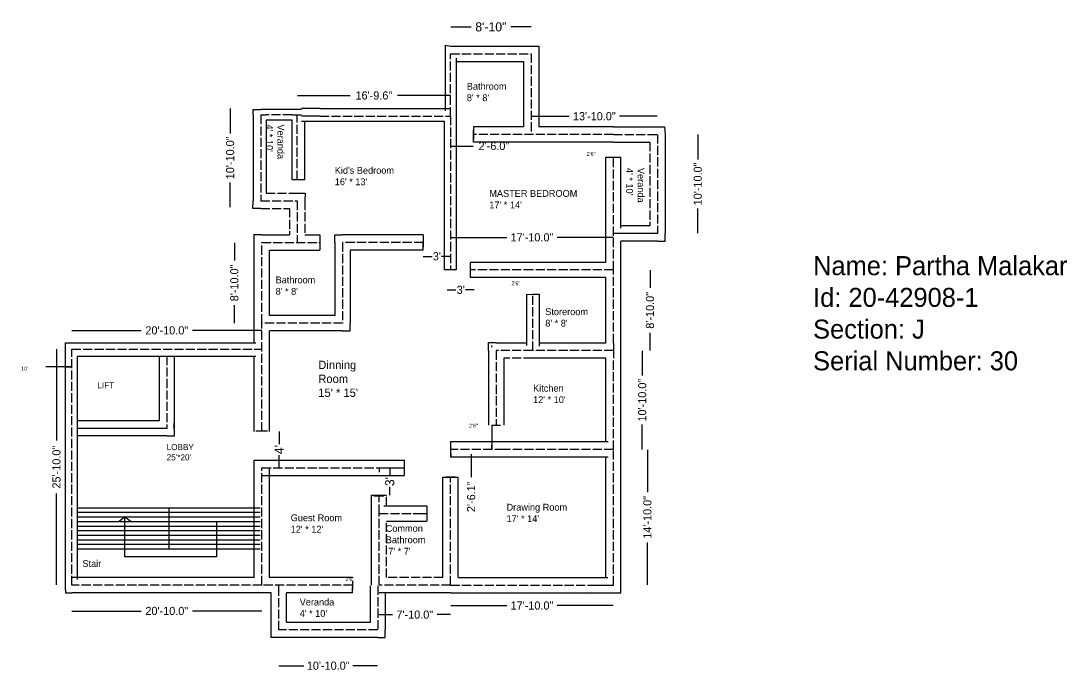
# Model space of a CAD drawing. Header units: feet. Extents: x -6511 to 2998, y 45 to 2022.
# Drawn here: x -3588 to -2213, y 271 to 1125 of the extents above; entities that cross this region are included whole.
import ezdxf

# ---------------------------------------------------------------- set-up
doc = ezdxf.new("R2010")
doc.units = ezdxf.units.FT
doc.header["$MEASUREMENT"] = 0
doc.linetypes.add('ACAD_ISO02W100', pattern=[15, 12, -3])
doc.dimstyles.get("Standard").update_dxf_attribs({"dimtxt": 10.68, "dimasz": 0.18, "dimexe": 0.18, "dimexo": 0.0625, "dimgap": 0.09, "dimtad": 0, "dimdec": 1, "dimzin": 0, "dimdsep": 46, "dimlunit": 3, "dimtxsty": 'Standard', "dimcen": 0.09, "dimse1": 1, "dimse2": 1, "dimadec": 0, "dimazin": 0, "dimtfac": 1, "dimtdec": 1, "dimtofl": 0, "dimtmove": 0, "dimatfit": 3, "dimfxl": 1, "dimtolj": 1, "dimtzin": 0, "dimarcsym": 0})

# ---------------------------------------------------------------- blocks, each defined once
blk = doc.blocks.new('*D3')
at = {"color": 0, "linetype": 'ByBlock', "lineweight": -2}
for p, q in [((-3023.1, 1116.8), (-2996.4, 1116.8)), ((-2917.5, 1116.8), (-2944.2, 1116.8))]:
    blk.add_line(p, q, dxfattribs=at)
at = {"color": 0, "linetype": 'ByBlock'}
for points in [[(-3023.1, 1116.8), (-3023.1, 1116.7), (-3023.3, 1116.8)], [(-2917.5, 1116.8), (-2917.5, 1116.7), (-2917.3, 1116.8)]]:
    blk.add_solid(points, dxfattribs=at)
at = {"layer": 'Defpoints', "color": 0, "linetype": 'ByBlock'}
for p in [(-3023.3, 1116.8), (-3023.3, 1081.5), (-2917.3, 1081.5)]:
    blk.add_point(p, dxfattribs=at)
at = {"color": 0, "linetype": 'ByBlock', "insert": (-2970.3, 1116.8), "char_height": 12, "attachment_point": 5}
blk.add_mtext('\\A1;8\'-10"', dxfattribs=at)
blk = doc.blocks.new('*D5')
at = {"color": 0, "linetype": 'ByBlock', "lineweight": -2}
for p, q in [((-3248.6, 585.3), (-3248.6, 568.6)), ((-3248.6, 537.7), (-3248.6, 554.4))]:
    blk.add_line(p, q, dxfattribs=at)
at = {"color": 0, "linetype": 'ByBlock'}
for points in [[(-3248.6, 585.3), (-3248.5, 585.3), (-3248.6, 585.5)], [(-3248.6, 537.7), (-3248.5, 537.7), (-3248.6, 537.5)]]:
    blk.add_solid(points, dxfattribs=at)
at = {"layer": 'Defpoints', "color": 0, "linetype": 'ByBlock'}
for p in [(-3271.3, 585.5), (-3271.3, 537.5), (-3248.6, 537.5)]:
    blk.add_point(p, dxfattribs=at)
at = {"color": 0, "linetype": 'ByBlock', "insert": (-3248.6, 561.5), "char_height": 12, "attachment_point": 5, "rotation": 90}
blk.add_mtext("\\A1;4'", dxfattribs=at)
blk = doc.blocks.new('*D6')
at = {"color": 0, "linetype": 'ByBlock', "lineweight": -2}
for p, q in [((-3103.1, 537.3), (-3103.1, 526.6)), ((-3103.1, 501.7), (-3103.1, 512.4))]:
    blk.add_line(p, q, dxfattribs=at)
at = {"color": 0, "linetype": 'ByBlock'}
for points in [[(-3103.1, 537.3), (-3103, 537.3), (-3103.1, 537.5)], [(-3103.1, 501.7), (-3103, 501.7), (-3103.1, 501.5)]]:
    blk.add_solid(points, dxfattribs=at)
at = {"layer": 'Defpoints', "color": 0, "linetype": 'ByBlock'}
for p in [(-3117.3, 537.5), (-3117.3, 501.5), (-3103.1, 501.5)]:
    blk.add_point(p, dxfattribs=at)
at = {"color": 0, "linetype": 'ByBlock', "insert": (-3103.1, 519.5), "char_height": 12, "attachment_point": 5, "rotation": 90}
blk.add_mtext("\\A1;3'", dxfattribs=at)
blk = doc.blocks.new('*D7')
at = {"color": 0, "linetype": 'Continuous', "lineweight": -2}
for p, q in [((-3059.1, 815.4), (-3047.6, 815.4)), ((-3023.5, 815.4), (-3035, 815.4))]:
    blk.add_line(p, q, dxfattribs=at)
at = {"color": 0, "linetype": 'Continuous'}
for points in [[(-3059.1, 815.5), (-3059.1, 815.4), (-3059.3, 815.4)], [(-3023.5, 815.5), (-3023.5, 815.4), (-3023.3, 815.4)]]:
    blk.add_solid(points, dxfattribs=at)
at = {"layer": 'Defpoints', "color": 0, "linetype": 'Continuous'}
for p in [(-3059.3, 833.6), (-3023.3, 833.6), (-3023.3, 815.4)]:
    blk.add_point(p, dxfattribs=at)
at = {"color": 0, "linetype": 'Continuous', "insert": (-3041.3, 815.4), "char_height": 10.68, "attachment_point": 5}
blk.add_mtext("\\A1;3'", dxfattribs=at)
blk = doc.blocks.new('*D8')
at = {"color": 0, "linetype": 'Continuous', "lineweight": -2}
for p, q in [((-3248.9, 277.6), (-3216.2, 277.6)), ((-3119.2, 277.6), (-3151.9, 277.6))]:
    blk.add_line(p, q, dxfattribs=at)
at = {"color": 0, "linetype": 'Continuous'}
for points in [[(-3248.9, 277.6), (-3248.9, 277.6), (-3249.1, 277.6)], [(-3119.2, 277.6), (-3119.2, 277.6), (-3119.1, 277.6)]]:
    blk.add_solid(points, dxfattribs=at)
at = {"layer": 'Defpoints', "color": 0, "linetype": 'Continuous'}
for p in [(-3249.1, 324.6), (-3119.1, 324.6), (-3119.1, 277.6)]:
    blk.add_point(p, dxfattribs=at)
at = {"color": 0, "linetype": 'Continuous', "insert": (-3184.1, 277.6), "char_height": 10.68, "attachment_point": 5}
blk.add_mtext('\\A1;10\'-10.0"', dxfattribs=at)
blk = doc.blocks.new('*D9')
at = {"color": 0, "linetype": 'Continuous', "lineweight": -2}
for p, q in [((-3541.3, 693.3), (-3541.3, 573.3)), ((-3541.3, 383.7), (-3541.3, 503.7))]:
    blk.add_line(p, q, dxfattribs=at)
at = {"color": 0, "linetype": 'Continuous'}
for points in [[(-3541.4, 693.3), (-3541.3, 693.3), (-3541.3, 693.5)], [(-3541.4, 383.7), (-3541.3, 383.7), (-3541.3, 383.5)]]:
    blk.add_solid(points, dxfattribs=at)
at = {"layer": 'Defpoints', "color": 0, "linetype": 'Continuous'}
for p in [(-3521.3, 693.5), (-3541.3, 383.5), (-3521.3, 383.5)]:
    blk.add_point(p, dxfattribs=at)
at = {"color": 0, "linetype": 'Continuous', "insert": (-3541.3, 538.5), "char_height": 10.68, "attachment_point": 5, "rotation": 90}
blk.add_mtext('\\A1;25\'-10.0"', dxfattribs=at)
blk = doc.blocks.new('*D10')
at = {"color": 0, "linetype": 'Continuous', "lineweight": -2}
for p, q in [((-3521.1, 349.5), (-3430.2, 349.5)), ((-3271.5, 349.5), (-3362.4, 349.5))]:
    blk.add_line(p, q, dxfattribs=at)
at = {"color": 0, "linetype": 'Continuous'}
for points in [[(-3521.1, 349.5), (-3521.1, 349.4), (-3521.3, 349.5)], [(-3271.5, 349.5), (-3271.5, 349.4), (-3271.3, 349.5)]]:
    blk.add_solid(points, dxfattribs=at)
at = {"layer": 'Defpoints', "color": 0, "linetype": 'Continuous'}
for p in [(-3521.3, 383.5), (-3271.3, 383.5), (-3271.3, 349.5)]:
    blk.add_point(p, dxfattribs=at)
at = {"color": 0, "linetype": 'Continuous', "insert": (-3396.3, 349.5), "char_height": 10.68, "attachment_point": 5}
blk.add_mtext('\\A1;20\'-10.0"', dxfattribs=at)
blk = doc.blocks.new('*D11')
at = {"color": 0, "linetype": 'Continuous', "lineweight": -2}
for p, q in [((-3521.1, 718.1), (-3430.2, 718.1)), ((-3271.5, 718.1), (-3362.4, 718.1))]:
    blk.add_line(p, q, dxfattribs=at)
at = {"color": 0, "linetype": 'Continuous'}
for points in [[(-3521.1, 718.2), (-3521.1, 718.1), (-3521.3, 718.1)], [(-3271.5, 718.2), (-3271.5, 718.1), (-3271.3, 718.1)]]:
    blk.add_solid(points, dxfattribs=at)
at = {"layer": 'Defpoints', "color": 0, "linetype": 'Continuous'}
for p in [(-3271.3, 718.1), (-3521.3, 693.5), (-3271.3, 693.5)]:
    blk.add_point(p, dxfattribs=at)
at = {"color": 0, "linetype": 'Continuous', "insert": (-3396.3, 718.1), "char_height": 10.68, "attachment_point": 5}
blk.add_mtext('\\A1;20\'-10.0"', dxfattribs=at)
blk = doc.blocks.new('*D12')
at = {"color": 0, "linetype": 'Continuous', "lineweight": -2}
for p, q in [((-2996.2, 555.6), (-2996.2, 525.9)), ((-2996.2, 525.7), (-2996.2, 525.5))]:
    blk.add_line(p, q, dxfattribs=at)
at = {"color": 0, "linetype": 'Continuous'}
for points in [[(-2996.3, 555.6), (-2996.2, 555.6), (-2996.2, 555.8)], [(-2996.3, 525.9), (-2996.2, 525.9), (-2996.2, 525.7)]]:
    blk.add_solid(points, dxfattribs=at)
at = {"layer": 'Defpoints', "color": 0, "linetype": 'Continuous'}
for p in [(-3023.5, 555.8), (-3023.5, 525.7), (-2996.2, 525.7)]:
    blk.add_point(p, dxfattribs=at)
at = {"color": 0, "linetype": 'Continuous', "insert": (-2996.2, 499.6), "char_height": 10.68, "attachment_point": 5, "rotation": 90}
blk.add_mtext('\\A1;2\'-6.1"', dxfattribs=at)
blk = doc.blocks.new('*D13')
at = {"color": 0, "linetype": 'Continuous', "lineweight": -2}
for p, q in [((-3023.1, 960.3), (-2993.5, 960.3)), ((-2993.3, 960.3), (-2993.1, 960.3))]:
    blk.add_line(p, q, dxfattribs=at)
at = {"color": 0, "linetype": 'Continuous'}
for points in [[(-3023.1, 960.3), (-3023.1, 960.2), (-3023.3, 960.3)], [(-2993.5, 960.3), (-2993.5, 960.2), (-2993.3, 960.3)]]:
    blk.add_solid(points, dxfattribs=at)
at = {"layer": 'Defpoints', "color": 0, "linetype": 'Continuous'}
for p in [(-3023.3, 975.2), (-2993.3, 975.2), (-2993.3, 960.3)]:
    blk.add_point(p, dxfattribs=at)
at = {"color": 0, "linetype": 'Continuous', "insert": (-2966.3, 960.3), "char_height": 10.68, "attachment_point": 5}
blk.add_mtext('\\A1;2\'-6.0"', dxfattribs=at)
blk = doc.blocks.new('*D14')
at = {"color": 0, "linetype": 'Continuous', "lineweight": -2}
for p, q in [((-3027.7, 771.3), (-3016.2, 771.3)), ((-2992.1, 771.3), (-3003.6, 771.3))]:
    blk.add_line(p, q, dxfattribs=at)
at = {"color": 0, "linetype": 'Continuous'}
for points in [[(-3027.7, 771.3), (-3027.7, 771.3), (-3027.9, 771.3)], [(-2992.1, 771.3), (-2992.1, 771.3), (-2991.9, 771.3)]]:
    blk.add_solid(points, dxfattribs=at)
at = {"layer": 'Defpoints', "color": 0, "linetype": 'Continuous'}
for p in [(-3027.9, 789.4), (-2991.9, 789.4), (-2991.9, 771.3)]:
    blk.add_point(p, dxfattribs=at)
at = {"color": 0, "linetype": 'Continuous', "insert": (-3009.9, 771.3), "char_height": 10.68, "attachment_point": 5}
blk.add_mtext("\\A1;3'", dxfattribs=at)
blk = doc.blocks.new('*D20')
at = {"color": 0, "linetype": 'Continuous', "lineweight": -2}
for p, q in [((-2698.3, 975.3), (-2698.3, 942.7)), ((-2698.3, 845.7), (-2698.3, 878.4))]:
    blk.add_line(p, q, dxfattribs=at)
at = {"color": 0, "linetype": 'Continuous'}
for points in [[(-2698.4, 975.3), (-2698.3, 975.3), (-2698.3, 975.5)], [(-2698.4, 845.7), (-2698.3, 845.7), (-2698.3, 845.5)]]:
    blk.add_solid(points, dxfattribs=at)
at = {"layer": 'Defpoints', "color": 0, "linetype": 'Continuous'}
for p in [(-2751.3, 975.5), (-2751.3, 845.5), (-2698.3, 845.5)]:
    blk.add_point(p, dxfattribs=at)
at = {"color": 0, "linetype": 'Continuous', "insert": (-2698.3, 910.5), "char_height": 10.68, "attachment_point": 5, "rotation": 90}
blk.add_mtext('\\A1;10\'-10.0"', dxfattribs=at)
blk = doc.blocks.new('*D21')
at = {"color": 0, "linetype": 'Continuous', "lineweight": -2}
for p, q in [((-2917.1, 999.4), (-2867.3, 999.4)), ((-2751.5, 999.4), (-2801.3, 999.4))]:
    blk.add_line(p, q, dxfattribs=at)
at = {"color": 0, "linetype": 'Continuous'}
for points in [[(-2917.1, 999.5), (-2917.1, 999.4), (-2917.3, 999.4)], [(-2751.5, 999.5), (-2751.5, 999.4), (-2751.3, 999.4)]]:
    blk.add_solid(points, dxfattribs=at)
at = {"layer": 'Defpoints', "color": 0, "linetype": 'Continuous'}
for p in [(-2751.3, 999.4), (-2917.3, 975.5), (-2751.3, 975.5)]:
    blk.add_point(p, dxfattribs=at)
at = {"color": 0, "linetype": 'Continuous', "insert": (-2834.3, 999.4), "char_height": 10.68, "attachment_point": 5}
blk.add_mtext('\\A1;13\'-10.0"', dxfattribs=at)
blk = doc.blocks.new('*D22')
at = {"color": 0, "linetype": 'Continuous', "lineweight": -2}
for p, q in [((-3224.7, 1026.7), (-3155.3, 1026.7)), ((-3023.5, 1026.7), (-3092.9, 1026.7))]:
    blk.add_line(p, q, dxfattribs=at)
at = {"color": 0, "linetype": 'Continuous'}
for points in [[(-3224.7, 1026.8), (-3224.7, 1026.7), (-3224.9, 1026.7)], [(-3023.5, 1026.8), (-3023.5, 1026.7), (-3023.3, 1026.7)]]:
    blk.add_solid(points, dxfattribs=at)
at = {"layer": 'Defpoints', "color": 0, "linetype": 'Continuous'}
for p in [(-3023.3, 1026.7), (-3224.9, 1006.6), (-3023.3, 1006.6)]:
    blk.add_point(p, dxfattribs=at)
at = {"color": 0, "linetype": 'Continuous', "insert": (-3124.1, 1026.7), "char_height": 10.68, "attachment_point": 5}
blk.add_mtext('\\A1;16\'-9.6"', dxfattribs=at)
blk = doc.blocks.new('*D23')
at = {"color": 0, "linetype": 'Continuous', "lineweight": -2}
for p, q in [((-2761.1, 797.3), (-2761.1, 774)), ((-2761.1, 691.7), (-2761.1, 715.1))]:
    blk.add_line(p, q, dxfattribs=at)
at = {"color": 0, "linetype": 'Continuous'}
for points in [[(-2761.1, 797.3), (-2761, 797.3), (-2761.1, 797.5)], [(-2761.1, 691.7), (-2761, 691.7), (-2761.1, 691.5)]]:
    blk.add_solid(points, dxfattribs=at)
at = {"layer": 'Defpoints', "color": 0, "linetype": 'Continuous'}
for p in [(-2809.3, 797.5), (-2809.3, 691.5), (-2761.1, 691.5)]:
    blk.add_point(p, dxfattribs=at)
at = {"color": 0, "linetype": 'Continuous', "insert": (-2761.1, 744.5), "char_height": 10.68, "attachment_point": 5, "rotation": 90}
blk.add_mtext('\\A1;8\'-10.0"', dxfattribs=at)
blk = doc.blocks.new('*D24')
at = {"color": 0, "linetype": 'Continuous', "lineweight": -2}
for p, q in [((-2771.3, 691.3), (-2771.3, 658.7)), ((-2771.3, 561.7), (-2771.3, 594.4))]:
    blk.add_line(p, q, dxfattribs=at)
at = {"color": 0, "linetype": 'Continuous'}
for points in [[(-2771.3, 691.3), (-2771.2, 691.3), (-2771.3, 691.5)], [(-2771.3, 561.7), (-2771.2, 561.7), (-2771.3, 561.5)]]:
    blk.add_solid(points, dxfattribs=at)
at = {"layer": 'Defpoints', "color": 0, "linetype": 'Continuous'}
for p in [(-2809.3, 691.5), (-2809.3, 561.5), (-2771.3, 561.5)]:
    blk.add_point(p, dxfattribs=at)
at = {"color": 0, "linetype": 'Continuous', "insert": (-2771.3, 626.5), "char_height": 10.68, "attachment_point": 5, "rotation": 90}
blk.add_mtext('\\A1;10\'-10.0"', dxfattribs=at)
blk = doc.blocks.new('*D25')
at = {"color": 0, "linetype": 'Continuous', "lineweight": -2}
for p, q in [((-3023.1, 356.6), (-2949.3, 356.6)), ((-2809.5, 356.6), (-2883.3, 356.6))]:
    blk.add_line(p, q, dxfattribs=at)
at = {"color": 0, "linetype": 'Continuous'}
for points in [[(-3023.1, 356.7), (-3023.1, 356.6), (-3023.3, 356.6)], [(-2809.5, 356.7), (-2809.5, 356.6), (-2809.3, 356.6)]]:
    blk.add_solid(points, dxfattribs=at)
at = {"layer": 'Defpoints', "color": 0, "linetype": 'Continuous'}
for p in [(-3023.3, 383.5), (-2809.3, 383.5), (-3023.3, 356.6)]:
    blk.add_point(p, dxfattribs=at)
at = {"color": 0, "linetype": 'Continuous', "insert": (-2916.3, 356.6), "char_height": 10.68, "attachment_point": 5}
blk.add_mtext('\\A1;17\'-10.0"', dxfattribs=at)
blk = doc.blocks.new('*D29')
at = {"color": 0, "linetype": 'Continuous', "lineweight": -2}
for p, q in [((-3313, 1009.6), (-3313, 976.9)), ((-3313, 879.9), (-3313, 912.6))]:
    blk.add_line(p, q, dxfattribs=at)
at = {"color": 0, "linetype": 'Continuous'}
for points in [[(-3313, 1009.6), (-3312.9, 1009.6), (-3313, 1009.8)], [(-3313, 879.9), (-3312.9, 879.9), (-3313, 879.8)]]:
    blk.add_solid(points, dxfattribs=at)
at = {"layer": 'Defpoints', "color": 0, "linetype": 'Continuous'}
for p in [(-3365.9, 1009.8), (-3365.9, 879.8), (-3313, 879.8)]:
    blk.add_point(p, dxfattribs=at)
at = {"color": 0, "linetype": 'Continuous', "insert": (-3313, 944.8), "char_height": 10.68, "attachment_point": 5, "rotation": 90}
blk.add_mtext('\\A1;10\'-10.0"', dxfattribs=at)
blk = doc.blocks.new('*D30')
at = {"color": 0, "linetype": 'Continuous', "lineweight": -2}
for p, q in [((-3307.5, 833.3), (-3307.5, 810)), ((-3307.5, 727.7), (-3307.5, 751.1))]:
    blk.add_line(p, q, dxfattribs=at)
at = {"color": 0, "linetype": 'Continuous'}
for points in [[(-3307.5, 833.3), (-3307.4, 833.3), (-3307.5, 833.5)], [(-3307.5, 727.7), (-3307.4, 727.7), (-3307.5, 727.5)]]:
    blk.add_solid(points, dxfattribs=at)
at = {"layer": 'Defpoints', "color": 0, "linetype": 'Continuous'}
for p in [(-3271.3, 833.5), (-3307.5, 727.5), (-3271.3, 727.5)]:
    blk.add_point(p, dxfattribs=at)
at = {"color": 0, "linetype": 'Continuous', "insert": (-3307.5, 780.5), "char_height": 10.68, "attachment_point": 5, "rotation": 90}
blk.add_mtext('\\A1;8\'-10.0"', dxfattribs=at)
blk = doc.blocks.new('*D32')
at = {"color": 0, "linetype": 'Continuous', "lineweight": -2}
for p, q in [((-3023.1, 840.3), (-2949.3, 840.3)), ((-2809.5, 840.3), (-2883.3, 840.3))]:
    blk.add_line(p, q, dxfattribs=at)
at = {"color": 0, "linetype": 'Continuous'}
for points in [[(-3023.1, 840.3), (-3023.1, 840.3), (-3023.3, 840.3)], [(-2809.5, 840.3), (-2809.5, 840.3), (-2809.3, 840.3)]]:
    blk.add_solid(points, dxfattribs=at)
at = {"layer": 'Defpoints', "color": 0, "linetype": 'Continuous'}
for p in [(-2809.3, 840.3), (-3023.3, 833.6), (-2809.3, 833.6)]:
    blk.add_point(p, dxfattribs=at)
at = {"color": 0, "linetype": 'Continuous', "insert": (-2916.3, 840.3), "char_height": 10.68, "attachment_point": 5}
blk.add_mtext('\\A1;17\'-10.0"', dxfattribs=at)
blk = doc.blocks.new('*D33')
at = {"color": 0, "linetype": 'Continuous', "lineweight": -2}
for p, q in [((-3117.1, 344.7), (-3099.7, 344.7)), ((-3023.5, 344.7), (-3040.8, 344.7))]:
    blk.add_line(p, q, dxfattribs=at)
at = {"color": 0, "linetype": 'Continuous'}
for points in [[(-3117.1, 344.7), (-3117.1, 344.6), (-3117.3, 344.7)], [(-3023.5, 344.7), (-3023.5, 344.6), (-3023.3, 344.7)]]:
    blk.add_solid(points, dxfattribs=at)
at = {"layer": 'Defpoints', "color": 0, "linetype": 'Continuous'}
for p in [(-3117.3, 383.5), (-3023.3, 383.5), (-3023.3, 344.7)]:
    blk.add_point(p, dxfattribs=at)
at = {"color": 0, "linetype": 'Continuous', "insert": (-3070.3, 344.7), "char_height": 10.68, "attachment_point": 5}
blk.add_mtext('\\A1;7\'-10.0"', dxfattribs=at)
blk = doc.blocks.new('*D34')
at = {"color": 0, "linetype": 'Continuous', "lineweight": -2}
for p, q in [((-2764.5, 561.3), (-2764.5, 505.5)), ((-2764.5, 383.7), (-2764.5, 439.5))]:
    blk.add_line(p, q, dxfattribs=at)
at = {"color": 0, "linetype": 'Continuous'}
for points in [[(-2764.5, 561.3), (-2764.4, 561.3), (-2764.5, 561.5)], [(-2764.5, 383.7), (-2764.4, 383.7), (-2764.5, 383.5)]]:
    blk.add_solid(points, dxfattribs=at)
at = {"layer": 'Defpoints', "color": 0, "linetype": 'Continuous'}
for p in [(-2809.3, 561.5), (-2809.3, 383.5), (-2764.5, 383.5)]:
    blk.add_point(p, dxfattribs=at)
at = {"color": 0, "linetype": 'Continuous', "insert": (-2764.5, 472.5), "char_height": 10.68, "attachment_point": 5, "rotation": 90}
blk.add_mtext('\\A1;14\'-10.0"', dxfattribs=at)

msp = doc.modelspace()

# ---------------------------------------------------------------- linework, layer by layer
at = {"linetype": 'Continuous'}
for p, q in [((-3029.86, 1085.72), (-3029.86, 1092.86)), ((-3029.86, 1092.86), (-3023.28, 1091.52)), ((-2917.28, 1091.52), (-2907.14, 1091.52)), ((-2907.14, 1091.52), (-2907.28, 1071.14)), ((-3282.83, 1001.17), (-3282.83, 1008.26)), ((-3282.83, 1008.26), (-3276.33, 1008.26)), ((-3279.83, 1008.26), (-3272.83, 1008.26)), ((-3224.83, 1008.26), (-3272.83, 1008.26)), ((-3219.06, 1008.26), (-3231.69, 1008.26)), ((-3272.83, 1001.17), (-3265.83, 1001.17)), ((-3231.69, 994.26), (-3265.83, 994.26)), ((-3265.83, 994.26), (-3265.83, 898.26)), ((-3231.69, 1001.26), (-3219.06, 1001.26)), ((-3194.83, 999.57), (-3219.06, 999.56)), ((-3194.83, 992.39), (-3219.06, 992.39)), ((-2993.28, 985.52), (-2993.28, 969.1)), ((-2993.01, 965.52), (-2993.28, 981.29)), ((-2751.28, 985.52), (-2742.08, 985.52)), ((-2742.08, 985.52), (-2741.28, 975.52)), ((-2819.28, 945.52), (-2799.28, 945.52)), ((-3231.69, 916.28), (-3219.04, 916.29)), ((-3219.04, 916.29), (-3214.92, 916.29)), ((-3224.92, 898.26), (-3214.58, 898.26)), ((-3214.58, 898.26), (-3214.92, 888.26)), ((-3283.06, 878.26), (-3282.83, 888.26)), ((-3272.83, 878.26), (-3283.06, 878.26)), ((-3281.28, 833.52), (-3281.28, 844.66)), ((-3271.28, 843.52), (-3281.28, 843.52)), ((-3195.28, 843.52), (-3195.28, 823.52)), ((-3175.28, 843.51), (-3165.29, 843.52)), ((-3175.28, 833.52), (-3175.28, 843.51)), ((-3059.29, 843.57), (-3059.29, 827.28)), ((-2741.36, 835.52), (-2741.28, 845.52)), ((-3059.28, 823.57), (-3059.29, 833.57)), ((-2751.28, 835.52), (-2741.36, 835.52)), ((-2997.28, 787.52), (-2997.28, 807.52)), ((-2923.29, 765.48), (-2923.29, 698.25)), ((-3165.28, 717.52), (-3155.28, 717.52)), ((-3155.28, 717.52), (-3155.28, 727.52)), ((-2973.28, 691.52), (-2973.28, 702.28)), ((-2973.28, 702.28), (-2963.28, 702.28)), ((-2809.28, 701.52), (-2809.28, 681.52)), ((-2969.04, 696.12), (-2969.04, 698.25)), ((-3386.33, 579.45), (-3386.43, 596.87)), ((-3396.43, 579.45), (-3386.33, 579.45)), ((-3023.13, 551.52), (-3023.13, 571.52)), ((-3023.13, 555.83), (-3023.13, 551.52)), ((-3281.28, 537.52), (-3281.28, 547.52)), ((-3281.28, 547.52), (-3271.28, 547.52)), ((-3117.28, 547.52), (-3084.26, 547.52)), ((-3117.28, 537.52), (-3084.26, 537.52)), ((-3084.26, 547.52), (-3084.26, 527.52)), ((-3084.26, 537.52), (-3084.26, 537.52)), ((-3117.28, 527.52), (-3084.26, 527.52)), ((-3033.28, 525.52), (-3013.28, 525.52)), ((-3127.28, 501.52), (-3107.28, 501.52)), ((-3054.28, 487.52), (-3054.28, 467.52)), ((-2949.65, 490.33), (-2949.65, 490.33)), ((-2799.28, 373.52), (-2799.28, 399.38)), ((-3529.43, 377.25), (-3529.43, 373.52)), ((-3529.43, 373.52), (-3521.28, 373.52)), ((-3249.05, 373.52), (-3249.05, 383.52)), ((-3152.05, 373.52), (-3152.05, 380.39)), ((-2816.47, 383.52), (-2809.28, 383.52)), ((-2816.47, 373.52), (-2799.28, 373.52)), ((-3259.05, 314.57), (-3259.05, 324.57)), ((-3109.05, 314.57), (-3109.05, 324.57)), ((-3249.05, 314.57), (-3259.05, 314.57)), ((-3119.05, 314.57), (-3109.05, 314.57))]:
    msp.add_line(p, q, dxfattribs=at)
at = {"linetype": 'ByBlock'}
for p, q in [((-3023.28, 1091.52), (-2917.28, 1091.52)), ((-3029.86, 1006.62), (-3029.86, 1085.72)), ((-3015.94, 1075.86), (-3015.94, 797.52)), ((-2907.28, 1081.52), (-2907.28, 985.52)), ((-3015.94, 1071.52), (-2927.28, 1071.52)), ((-2927.28, 1071.52), (-2927.28, 985.52)), ((-3231.69, 916.28), (-3231.69, 994.26)), ((-3031.17, 992.39), (-3194.83, 992.39)), ((-3031.17, 797.52), (-3031.17, 992.39)), ((-2927.28, 985.52), (-2993.28, 985.52)), ((-2993.28, 969.1), (-2993.28, 981.29)), ((-2809.28, 985.52), (-2907.28, 985.52)), ((-2809.28, 985.52), (-2751.28, 985.52)), ((-2809.28, 965.52), (-2993.28, 965.52)), ((-2809.28, 965.52), (-2761.28, 965.52)), ((-2741.28, 975.52), (-2741.28, 845.52)), ((-3195.28, 839.35), (-3195.28, 827.43)), ((-3059.29, 843.57), (-3165.29, 843.52)), ((-3059.29, 838.95), (-3059.29, 827.28)), ((-3281.28, 727.52), (-3281.28, 833.52)), ((-3175.28, 833.52), (-3175.28, 737.52)), ((-3261.28, 737.52), (-3261.28, 823.52)), ((-3059.28, 823.57), (-3155.28, 823.53)), ((-3155.28, 823.53), (-3155.28, 727.52)), ((-3015.94, 797.52), (-3031.17, 797.52)), ((-2928.57, 763.52), (-2928.57, 763.52)), ((-2923.29, 765.48), (-2915.28, 765.52)), ((-2915.28, 765.52), (-2906.89, 765.52)), ((-2906.89, 765.83), (-2906.89, 697.45)), ((-3175.28, 737.52), (-3261.28, 737.52)), ((-3281.28, 701.6), (-3281.28, 727.52)), ((-3261.28, 585.52), (-3261.28, 717.52)), ((-3165.28, 717.52), (-3261.28, 717.52)), ((-3529.43, 377.25), (-3529.43, 701.6)), ((-3529.43, 701.6), (-3279.13, 701.6)), ((-2923.29, 701.52), (-2963.28, 701.52)), ((-2819.28, 701.52), (-2906.89, 701.52)), ((-2973.28, 691.52), (-2973.28, 593.52)), ((-2799.28, 561.52), (-2799.28, 691.52)), ((-3513.72, 390.76), (-3513.72, 684.37)), ((-3513.72, 684.37), (-3279.13, 684.37)), ((-3406.43, 684.37), (-3406.43, 599.45)), ((-3386.43, 684.37), (-3386.43, 589.45)), ((-3386.43, 684.37), (-3386.43, 589.45)), ((-3386.43, 684.37), (-3386.43, 589.45)), ((-3386.43, 684.37), (-3386.43, 589.45)), ((-3281.28, 585.52), (-3281.28, 684.37)), ((-2953.28, 681.52), (-2953.28, 593.52)), ((-2819.28, 681.52), (-2915.28, 681.52)), ((-3521.28, 670.44), (-3555.14, 670.44)), ((-3529.43, 670.44), (-3521.28, 670.44)), ((-3406.43, 599.45), (-3513.72, 599.45)), ((-2969.24, 593.67), (-2957.42, 593.78)), ((-2969.06, 593.67), (-2969.24, 593.67)), ((-2969.24, 593.67), (-2969.24, 561.52)), ((-3396.43, 589.45), (-3513.72, 589.45)), ((-3396.43, 579.45), (-3513.72, 579.45)), ((-3396.43, 579.45), (-3513.72, 579.45)), ((-3263.82, 585.9), (-3279.13, 585.9)), ((-2953.28, 571.52), (-3023.28, 571.52)), ((-3023.13, 568.15), (-3023.13, 568.15)), ((-3023.13, 555.83), (-3023.13, 567.52)), ((-2969.24, 561.52), (-2969.23, 567.4)), ((-2816.28, 571.52), (-2953.28, 571.52)), ((-2953.28, 551.52), (-3023.28, 551.52)), ((-2816.26, 551.52), (-2953.28, 551.52)), ((-2799.28, 383.52), (-2799.28, 561.52)), ((-3117.28, 537.52), (-3117.28, 531.89)), ((-3117.28, 531.89), (-3117.28, 531.89)), ((-3033.28, 393.52), (-3033.28, 525.52)), ((-3029.23, 525.7), (-3017.39, 525.7)), ((-3013.28, 393.52), (-3013.28, 525.52)), ((-3127.28, 477.52), (-3127.28, 501.52)), ((-3124, 501.01), (-3111.2, 501.01)), ((-3111.2, 487.52), (-3064.28, 487.52)), ((-3054.28, 481.77), (-3054.28, 472.51)), ((-3127.28, 383.52), (-3127.28, 477.52)), ((-3107.28, 467.52), (-3064.28, 467.52)), ((-3152.05, 388.95), (-3152.05, 383.52)), ((-2839.28, 393.52), (-2816.47, 393.52)), ((-3152.05, 383.52), (-3152.05, 377.25)), ((-3023.28, 373.52), (-3117.28, 373.52)), ((-3023.28, 373.52), (-2839.28, 373.52)), ((-2839.28, 383.52), (-2816.47, 383.52)), ((-2839.28, 373.52), (-2816.47, 373.52)), ((-2839.2, 374.16), (-2839.2, 374.16))]:
    msp.add_line(p, q, dxfattribs=at)
at = {"linetype": 'ACAD_ISO02W100'}
for p, q in [((-3023.28, 999.57), (-3023.28, 1081.52)), ((-3023.28, 1081.52), (-2917.28, 1081.52)), ((-2917.28, 1081.52), (-2917.28, 975.52)), ((-3272.83, 1001.17), (-3272.83, 888.26)), ((-3272.83, 1001.17), (-3272.83, 888.26)), ((-3231.69, 1001.26), (-3265.83, 1001.26)), ((-3224.92, 916.29), (-3224.92, 999.7)), ((-3224.83, 999.57), (-3224.83, 1001.26)), ((-3194.83, 999.57), (-3023.28, 999.57)), ((-3023.28, 999.57), (-3023.28, 833.57)), ((-3016.28, 999.52), (-3016.28, 999.52)), ((-2809.28, 975.52), (-2993.28, 975.52)), ((-2809.28, 975.52), (-2751.28, 975.52)), ((-2761.28, 965.52), (-2761.28, 855.52)), ((-2751.28, 975.52), (-2751.28, 845.52)), ((-2741.28, 975.52), (-2741.28, 845.52)), ((-2741.28, 975.52), (-2741.28, 845.52)), ((-2809.28, 797.52), (-2809.28, 945.52)), ((-3265.83, 898.26), (-3224.92, 898.26)), ((-3272.83, 888.26), (-3224.92, 888.26)), ((-3224.92, 888.26), (-3224.92, 833.52)), ((-3214.92, 888.26), (-3214.92, 843.52)), ((-3272.83, 878.26), (-3234.92, 878.26)), ((-3234.92, 878.26), (-3234.92, 843.52)), ((-3271.28, 727.52), (-3271.28, 833.52)), ((-3271.28, 833.52), (-3195.28, 833.52)), ((-3059.28, 833.57), (-3165.28, 833.52)), ((-3165.28, 833.52), (-3165.28, 727.52)), ((-3023.28, 833.57), (-3023.28, 797.31)), ((-3059.28, 823.57), (-3155.28, 823.53)), ((-3155.28, 823.53), (-3155.28, 727.52)), ((-3155.28, 823.53), (-3155.28, 727.52)), ((-2915.28, 797.52), (-2997.28, 797.52)), ((-2809.28, 797.52), (-2915.28, 797.52)), ((-2809.28, 701.52), (-2809.28, 797.52)), ((-2915.28, 691.52), (-2915.28, 765.52)), ((-3281.28, 701.6), (-3281.28, 727.52)), ((-3271.28, 585.52), (-3271.28, 727.52)), ((-3165.28, 727.52), (-3271.28, 727.52)), ((-3521.28, 383.52), (-3521.28, 693.52)), ((-3521.28, 693.52), (-3271.28, 693.52)), ((-2915.28, 691.52), (-2963.28, 691.52)), ((-2963.28, 691.52), (-2963.28, 691.52)), ((-2963.28, 691.52), (-2963.28, 593.52)), ((-2809.28, 691.52), (-2915.28, 691.52)), ((-3396.43, 684.37), (-3396.43, 589.45)), ((-3281.28, 585.52), (-3281.28, 684.37)), ((-2915.28, 681.52), (-2953.28, 681.52)), ((-2809.28, 561.52), (-2809.28, 681.52)), ((-3396.43, 589.45), (-3513.72, 589.45)), ((-2953.28, 561.52), (-3023.28, 561.52)), ((-2809.28, 561.52), (-2953.28, 561.52)), ((-2809.28, 383.52), (-2809.28, 561.52)), ((-3271.28, 383.52), (-3271.28, 537.52)), ((-3271.28, 537.52), (-3117.28, 537.52)), ((-3153.28, 537.52), (-3153.28, 537.52)), ((-3023.28, 383.52), (-3023.28, 525.52)), ((-3023.28, 525.52), (-3023.28, 525.52)), ((-3117.28, 477.52), (-3117.28, 501.52)), ((-3107.28, 487.52), (-3107.28, 501.52)), ((-3064.28, 487.52), (-3054.28, 487.52)), ((-3117.28, 383.52), (-3117.28, 477.52)), ((-3117.28, 477.52), (-3064.28, 477.52)), ((-3064.28, 477.52), (-3054.28, 477.52)), ((-3054.28, 477.52), (-3054.28, 477.52)), ((-3107.28, 393.52), (-3107.28, 467.52)), ((-3064.28, 467.52), (-3054.28, 467.52)), ((-3033.28, 393.52), (-3107.28, 393.52)), ((-3271.28, 383.52), (-3521.28, 383.52)), ((-3152.05, 383.52), (-3271.28, 383.52)), ((-3259.05, 324.57), (-3259.05, 373.52)), ((-3259.05, 324.57), (-3259.05, 373.52)), ((-3249.05, 324.57), (-3249.05, 373.52)), ((-3119.05, 382.57), (-3119.05, 324.57)), ((-3023.28, 383.52), (-3117.28, 383.52)), ((-3023.28, 383.52), (-2839.28, 383.52)), ((-3119.05, 324.57), (-3249.05, 324.57))]:
    msp.add_line(p, q, dxfattribs=at)
for p, q in [((-3194.83, 1009.57), (-3219.06, 1009.56)), ((-3194.83, 1009.57), (-3023.28, 1009.57)), ((-3282.83, 1001.17), (-3282.83, 888.26)), ((-3282.83, 1001.17), (-3282.83, 888.26)), ((-3214.92, 916.29), (-3214.92, 992.39)), ((-2819.28, 807.52), (-2819.28, 945.52)), ((-2799.28, 852.39), (-2799.28, 945.52)), ((-2761.28, 855.52), (-2799.28, 855.52)), ((-3271.28, 843.52), (-3234.92, 843.52)), ((-3214.92, 843.52), (-3195.28, 843.52)), ((-2751.28, 845.52), (-2809.28, 845.52)), ((-2799.28, 797.52), (-2799.28, 835.52)), ((-2751.28, 835.52), (-2799.28, 835.52)), ((-3261.28, 823.52), (-3195.28, 823.52)), ((-2915.28, 807.52), (-2997.28, 807.52)), ((-2819.28, 807.52), (-2915.28, 807.52)), ((-2915.28, 787.52), (-2997.28, 787.52)), ((-2819.28, 787.52), (-2915.28, 787.52)), ((-2819.28, 701.52), (-2819.28, 787.52)), ((-2799.28, 691.52), (-2799.28, 797.52)), ((-2819.28, 571.52), (-2819.28, 681.52)), ((-2819.28, 393.52), (-2819.28, 551.52)), ((-3281.28, 393.52), (-3281.28, 537.52)), ((-3271.28, 547.52), (-3117.28, 547.52)), ((-3261.28, 393.52), (-3261.28, 537.52)), ((-3271.28, 527.52), (-3117.28, 527.52)), ((-3513.72, 485.13), (-3273.72, 485.13)), ((-3393.72, 485.13), (-3393.72, 437.13)), ((-3513.72, 479.13), (-3273.72, 479.13)), ((-3513.72, 473.13), (-3273.72, 473.13)), ((-3451.34, 473.13), (-3458.95, 467.13)), ((-3451.34, 420.73), (-3451.34, 473.13)), ((-3451.34, 473.13), (-3451.34, 473.13)), ((-3451.34, 473.13), (-3443.12, 467.13)), ((-3513.72, 467.13), (-3273.72, 467.13)), ((-3513.72, 461.13), (-3273.72, 461.13)), ((-3513.72, 455.13), (-3273.72, 455.13)), ((-3330.91, 467.13), (-3330.91, 420.73)), ((-3513.72, 449.13), (-3273.72, 449.13)), ((-3513.72, 443.13), (-3273.72, 443.13)), ((-3513.72, 437.13), (-3273.72, 437.13)), ((-3513.72, 431.13), (-3273.72, 431.13)), ((-3393.72, 437.13), (-3393.72, 431.13)), ((-3330.91, 420.73), (-3451.34, 420.73)), ((-3281.28, 393.52), (-3521.28, 393.52)), ((-3152.05, 393.52), (-3261.28, 393.52)), ((-3013.28, 393.52), (-2839.28, 393.52)), ((-3271.28, 373.52), (-3521.28, 373.52)), ((-3259.05, 373.52), (-3271.28, 373.52)), ((-3259.05, 324.57), (-3259.05, 373.52)), ((-3239.05, 334.57), (-3239.05, 373.52)), ((-3152.05, 373.52), (-3239.05, 373.52)), ((-3129.05, 382.57), (-3129.05, 334.57)), ((-3109.05, 373.52), (-3109.05, 324.57)), ((-3129.05, 334.57), (-3239.05, 334.57)), ((-3119.05, 314.57), (-3249.05, 314.57))]:
    msp.add_line(p, q)

# ---------------------------------------------------------------- texts
at = {"attachment_point": 1}
for s, insert, char_height, width in [("Bathroom\\P8' * 8'", (-3001.92, 1043.28), 9, 80.6093), ("Kid's Bedroom\\P16' * 13'", (-3175.49, 932.85), 9, 115.3168), ("MASTER BEDROOM \\P17' * 14'", (-2972.33, 902.53), 9, 129.4569), ('{\\C1;Name: Partha Malakar\\PId: 20-42908-1\\PSection: J\\PSerial Number: 30}', (-2546.72, 815.67), 25, 464.097), ("Bathroom\\P8' * 8'", (-3253.27, 788.94), 9, 80.6093), ("Storeroom\\P8' * 8'", (-2898.79, 747.15), 9, 80.6093), ("Dinning\\PRoom\\P15' * 15'", (-3197.16, 678.38), 11, 99.1793), ("Kitchen\\P12' * 10'", (-2914.79, 646.63), 9, 80.6093), ("Drawing Room\\P17' * 14'", (-2949.65, 490.33), 9, 80.6093), ("Guest Room\\P12' * 12'", (-3233.43, 476.41), 9, 99.1793), ("\\P Common\\P Bathroom\\P  7' * 7'", (-3111.86, 477.52), 9, 95.1676), ('Stair', (-3507.21, 416.29), 9, 80.6093), ("Veranda\\P4' * 10'", (-3221.61, 365.77), 9, 80.6093)]:
    msp.add_mtext(s, dxfattribs=dict(at, insert=insert, char_height=char_height, width=width))
at = {"char_height": 9, "width": 80.6093, "attachment_point": 1, "rotation": 270}
for insert in [(-3241.83, 988.65), (-2768.38, 931.56)]:
    msp.add_mtext("Veranda\\P4' * 10'", dxfattribs=dict(at, insert=insert))
at = {"linetype": 'ByBlock', "attachment_point": 1}
for s, insert, char_height, width in [('\\P\\P   2\'6"', (-2849.92, 969.1), 5, 51.418), ('   2\'6"', (-2948.9, 782.4), 5, 51.418), ("             10'", (-3612.72, 670.44), 5, 83.2873), ('LIFT', (-3487.53, 650.1), 8, 91.1074), ('   2\'6"', (-3004.7, 595.41), 5, 51.418), ("LOBBY\\P25'*20'", (-3396.43, 568.8), 8, 86.6655), ('   2\'6"', (-3167.05, 393.95), 5, 51.418)]:
    msp.add_mtext(s, dxfattribs=dict(at, insert=insert, char_height=char_height, width=width))

# ---------------------------------------------------------------- dimensions: what is measured, and where the dimension line sits
at = {"linetype": 'ByBlock'}
dim = msp.add_linear_dim(base=(-3023.28, 1116.78), p1=(-2917.28, 1081.52), p2=(-3023.28, 1081.52), dimstyle='Standard', override={"dimtxt": 12, "dimdec": 0, "dimlunit": 3}, dxfattribs=at)
dim.commit()
dim.dimension.update_dxf_attribs({"geometry": '*D3', "text_midpoint": (-2970.28, 1116.78)})
at = {"linetype": 'Continuous'}
for p1, p2, distance, picture, middle in [((-3224.92, 1006.59), (-3023.28, 1006.59), 20.14, '*D22', (-3124.1, 1026.72)), ((-3365.9, 1009.75), (-3365.9, 879.75), 52.94, '*D29', (-3312.97, 944.75)), ((-2917.28, 975.52), (-2751.28, 975.52), 23.91, '*D21', (-2834.28, 999.44)), ((-3023.28, 975.19), (-2993.28, 975.19), -14.94, '*D13', (-2966.31, 960.26)), ((-2751.28, 975.52), (-2751.28, 845.52), 52.94, '*D20', (-2698.35, 910.52)), ((-3023.28, 833.57), (-2809.28, 833.57), 6.72, '*D32', (-2916.28, 840.29)), ((-3271.28, 833.52), (-3271.28, 727.52), -36.17, '*D30', (-3307.45, 780.52)), ((-3059.28, 833.57), (-3023.28, 833.57), -18.13, '*D7', (-3041.28, 815.44)), ((-3027.9, 789.42), (-2991.9, 789.42), -18.13, '*D14', (-3009.9, 771.29)), ((-2809.28, 797.52), (-2809.28, 691.52), 48.22, '*D23', (-2761.06, 744.52)), ((-3521.28, 693.52), (-3271.28, 693.52), 24.61, '*D11', (-3396.28, 718.13)), ((-3521.28, 693.52), (-3521.28, 383.52), -20.05, '*D9', (-3541.33, 538.52)), ((-2809.28, 691.52), (-2809.28, 561.52), 38.01, '*D24', (-2771.27, 626.52)), ((-3023.47, 555.83), (-3023.47, 525.7), 27.24, '*D12', (-2996.23, 499.62)), ((-2809.28, 561.52), (-2809.28, 383.52), 44.82, '*D34', (-2764.46, 472.52)), ((-3521.28, 383.52), (-3271.28, 383.52), -34.06, '*D10', (-3396.28, 349.46)), ((-2809.28, 383.52), (-3023.28, 383.52), 26.9, '*D25', (-2916.28, 356.62)), ((-3249.05, 324.57), (-3119.05, 324.57), -46.96, '*D8', (-3184.05, 277.61))]:
    dim = msp.add_aligned_dim(p1=p1, p2=p2, distance=distance, dimstyle='Standard', dxfattribs=at)
    dim.commit()
    dim.dimension.update_dxf_attribs({"geometry": picture, "text_midpoint": middle})
at = {"linetype": 'ByBlock'}
dim = msp.add_aligned_dim(p1=(-3271.28, 585.52), p2=(-3271.28, 537.52), distance=22.72, dimstyle='Standard', override={"dimtxt": 12, "dimdec": 0, "dimlunit": 3}, dxfattribs=at)
dim.commit()
dim.dimension.update_dxf_attribs({"geometry": '*D5', "text_midpoint": (-3248.56, 561.52)})
dim = msp.add_linear_dim(base=(-3103.08, 501.52), p1=(-3117.28, 537.52), p2=(-3117.28, 501.52), angle=90, dimstyle='Standard', override={"dimtxt": 12, "dimdec": 0, "dimlunit": 3}, dxfattribs=at)
dim.commit()
dim.dimension.update_dxf_attribs({"geometry": '*D6', "text_midpoint": (-3103.08, 519.52)})
at = {"linetype": 'Continuous'}
dim = msp.add_linear_dim(base=(-3023.28, 344.67), p1=(-3117.28, 383.52), p2=(-3023.28, 383.52), angle=0, dimstyle='Standard', dxfattribs=at)
dim.commit()
dim.dimension.update_dxf_attribs({"geometry": '*D33', "text_midpoint": (-3070.28, 344.67), "dimtype": 161})

doc.saveas('drawing.dxf')
